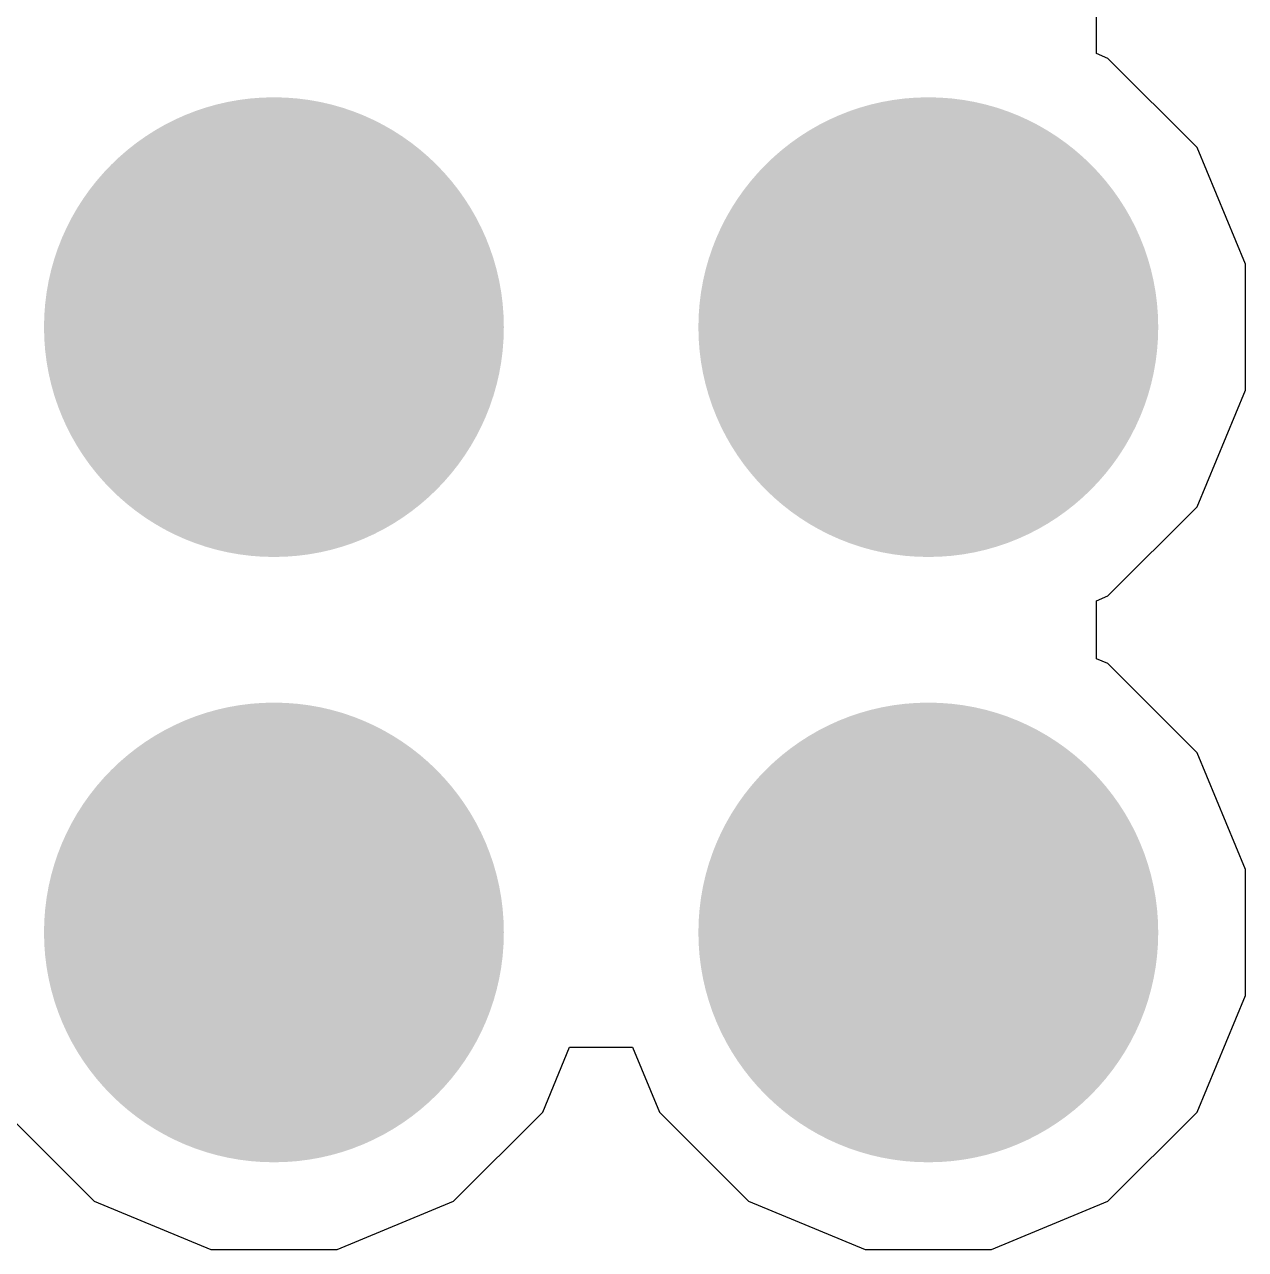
# Model space of a CAD drawing. Header units: inches. Extents: x -3 to 5259, y -3 to 5282.
# Drawn here: x 130.501 to 132.634, y 70.295 to 72.436 of the extents above; entities that cross this region are included whole.
import ezdxf

# ---------------------------------------------------------------- set-up
doc = ezdxf.new("R2010")
doc.units = ezdxf.units.IN
for name, color, linetype in [('Bottom Layer', 5, 'Continuous'), ('Bottom Solder', 6, 'Continuous'), ('Drill Drawing', 1, 'Continuous'), ('Layer 1', 16, 'Continuous'), ('Layer 2', 76, 'Continuous'), ('Top Layer', 1, 'Continuous'), ('Top Solder', 216, 'Continuous'), ('Via Holes', 16, 'Continuous')]:
    doc.layers.add(name, color=color, linetype=linetype)

msp = doc.modelspace()

# ---------------------------------------------------------------- hatches: boundary and pattern name
at = {"layer": 'Bottom Layer'}
h = msp.add_hatch(color=5, dxfattribs=at)
edge = h.paths.add_edge_path()
edge.add_arc((130.937, 71.9068), 0.3, 0, 360)
h = msp.add_hatch(color=5, dxfattribs=at)
edge = h.paths.add_edge_path()
edge.add_arc((132.08, 71.9068), 0.3, 0, 360)
h = msp.add_hatch(color=5, dxfattribs=at)
edge = h.paths.add_edge_path()
edge.add_arc((130.937, 70.8491), 0.3, 0, 360)
h = msp.add_hatch(color=5, dxfattribs=at)
edge = h.paths.add_edge_path()
edge.add_arc((132.08, 70.8491), 0.3, 0, 360)
at = {"layer": 'Bottom Solder'}
h = msp.add_hatch(color=6, dxfattribs=at)
edge = h.paths.add_edge_path()
edge.add_arc((130.937, 71.9068), 0.4016, 0, 360)
h = msp.add_hatch(color=6, dxfattribs=at)
edge = h.paths.add_edge_path()
edge.add_arc((132.08, 71.9068), 0.4016, 0, 360)
h = msp.add_hatch(color=6, dxfattribs=at)
edge = h.paths.add_edge_path()
edge.add_arc((130.937, 70.8491), 0.4016, 0, 360)
h = msp.add_hatch(color=6, dxfattribs=at)
edge = h.paths.add_edge_path()
edge.add_arc((132.08, 70.8491), 0.4016, 0, 360)
at = {"layer": 'Layer 1'}
h = msp.add_hatch(color=16, dxfattribs=at)
edge = h.paths.add_edge_path()
edge.add_arc((130.937, 71.9068), 0.3, 0, 360)
h = msp.add_hatch(color=16, dxfattribs=at)
edge = h.paths.add_edge_path()
edge.add_arc((132.08, 71.9068), 0.3, 0, 360)
h = msp.add_hatch(color=16, dxfattribs=at)
edge = h.paths.add_edge_path()
edge.add_arc((130.937, 70.8491), 0.3, 0, 360)
h = msp.add_hatch(color=16, dxfattribs=at)
edge = h.paths.add_edge_path()
edge.add_arc((132.08, 70.8491), 0.3, 0, 360)
at = {"layer": 'Layer 2'}
h = msp.add_hatch(color=76, dxfattribs=at)
edge = h.paths.add_edge_path()
edge.add_arc((130.937, 71.9068), 0.3, 0, 360)
h = msp.add_hatch(color=76, dxfattribs=at)
edge = h.paths.add_edge_path()
edge.add_arc((132.08, 71.9068), 0.3, 0, 360)
h = msp.add_hatch(color=76, dxfattribs=at)
edge = h.paths.add_edge_path()
edge.add_arc((130.937, 70.8491), 0.3, 0, 360)
h = msp.add_hatch(color=76, dxfattribs=at)
edge = h.paths.add_edge_path()
edge.add_arc((132.08, 70.8491), 0.3, 0, 360)
at = {"layer": 'Top Layer'}
h = msp.add_hatch(color=1, dxfattribs=at)
edge = h.paths.add_edge_path()
edge.add_arc((130.937, 71.9068), 0.3, 0, 360)
h = msp.add_hatch(color=1, dxfattribs=at)
edge = h.paths.add_edge_path()
edge.add_arc((132.08, 71.9068), 0.3, 0, 360)
h = msp.add_hatch(color=1, dxfattribs=at)
edge = h.paths.add_edge_path()
edge.add_arc((130.937, 70.8491), 0.3, 0, 360)
h = msp.add_hatch(color=1, dxfattribs=at)
edge = h.paths.add_edge_path()
edge.add_arc((132.08, 70.8491), 0.3, 0, 360)
at = {"layer": 'Top Solder'}
h = msp.add_hatch(color=216, dxfattribs=at)
edge = h.paths.add_edge_path()
edge.add_arc((130.937, 71.9068), 0.4016, 0, 360)
h = msp.add_hatch(color=216, dxfattribs=at)
edge = h.paths.add_edge_path()
edge.add_arc((132.08, 71.9068), 0.4016, 0, 360)
h = msp.add_hatch(color=216, dxfattribs=at)
edge = h.paths.add_edge_path()
edge.add_arc((130.937, 70.8491), 0.4016, 0, 360)
h = msp.add_hatch(color=216, dxfattribs=at)
edge = h.paths.add_edge_path()
edge.add_arc((132.08, 70.8491), 0.4016, 0, 360)
at = {"layer": 'Via Holes'}
h = msp.add_hatch(color=7, dxfattribs=at)
edge = h.paths.add_edge_path()
edge.add_arc((130.937, 71.9068), 0.15, 0, 360)
h = msp.add_hatch(color=7, dxfattribs=at)
edge = h.paths.add_edge_path()
edge.add_arc((132.08, 71.9068), 0.15, 0, 360)
h = msp.add_hatch(color=7, dxfattribs=at)
edge = h.paths.add_edge_path()
edge.add_arc((130.937, 70.8491), 0.15, 0, 360)
h = msp.add_hatch(color=7, dxfattribs=at)
edge = h.paths.add_edge_path()
edge.add_arc((132.08, 70.8491), 0.15, 0, 360)

# ---------------------------------------------------------------- linework, layer by layer
at = {"layer": 'Bottom Layer'}
for p, q in [((132.3736, 72.3848), (132.3736, 72.4864)), ((132.3736, 72.3848), (132.3736, 72.4864)), ((132.3938, 72.3764), (132.3736, 72.3848)), ((132.3938, 72.3764), (132.3736, 72.3848)), ((132.5497, 72.2206), (132.3938, 72.3764)), ((132.5497, 72.2206), (132.3938, 72.3764)), ((132.634, 72.017), (132.5497, 72.2206)), ((132.634, 72.017), (132.5497, 72.2206)), ((132.634, 71.7966), (132.634, 72.017)), ((132.634, 71.7966), (132.634, 72.017)), ((132.5497, 71.593), (132.634, 71.7966)), ((132.5497, 71.593), (132.634, 71.7966)), ((132.3938, 71.4371), (132.5497, 71.593)), ((132.3938, 71.4371), (132.5497, 71.593)), ((132.3736, 71.4287), (132.3938, 71.4371)), ((132.3736, 71.4287), (132.3938, 71.4371)), ((132.3736, 71.3271), (132.3736, 71.4287)), ((132.3736, 71.3271), (132.3736, 71.4287)), ((132.3938, 71.3188), (132.3736, 71.3271)), ((132.3938, 71.3188), (132.3736, 71.3271)), ((132.5497, 71.1629), (132.3938, 71.3188)), ((132.5497, 71.1629), (132.3938, 71.3188)), ((132.634, 70.9593), (132.5497, 71.1629)), ((132.634, 70.9593), (132.5497, 71.1629)), ((132.634, 70.7389), (132.634, 70.9593)), ((132.634, 70.7389), (132.634, 70.9593)), ((132.5497, 70.5353), (132.634, 70.7389)), ((132.5497, 70.5353), (132.634, 70.7389)), ((131.4067, 70.5353), (131.4535, 70.6484)), ((131.4067, 70.5353), (131.4535, 70.6484)), ((131.4535, 70.6484), (131.5635, 70.6484)), ((131.4535, 70.6484), (131.5635, 70.6484)), ((131.5635, 70.6484), (131.6103, 70.5353)), ((131.5635, 70.6484), (131.6103, 70.5353)), ((130.4673, 70.5353), (130.6232, 70.3794)), ((130.4673, 70.5353), (130.6232, 70.3794)), ((131.2508, 70.3794), (131.4067, 70.5353)), ((131.2508, 70.3794), (131.4067, 70.5353)), ((131.6103, 70.5353), (131.7662, 70.3794)), ((131.6103, 70.5353), (131.7662, 70.3794)), ((132.3938, 70.3794), (132.5497, 70.5353)), ((132.3938, 70.3794), (132.5497, 70.5353)), ((130.6232, 70.3794), (130.8268, 70.2951)), ((130.6232, 70.3794), (130.8268, 70.2951)), ((131.0472, 70.2951), (131.2508, 70.3794)), ((131.0472, 70.2951), (131.2508, 70.3794)), ((131.7662, 70.3794), (131.9698, 70.2951)), ((131.7662, 70.3794), (131.9698, 70.2951)), ((132.1902, 70.2951), (132.3938, 70.3794)), ((132.1902, 70.2951), (132.3938, 70.3794)), ((130.8268, 70.2951), (131.0472, 70.2951)), ((130.8268, 70.2951), (131.0472, 70.2951)), ((131.9698, 70.2951), (132.1902, 70.2951)), ((131.9698, 70.2951), (132.1902, 70.2951))]:
    msp.add_line(p, q, dxfattribs=at)
at = {"layer": 'Drill Drawing'}
for points in [[(130.81, 72.0338, 0.0508, 0.0508, 0), (130.81, 72.1608, 0.0508, 0.0508, 0)], [(130.81, 72.1608, 0.0508, 0.0508, 0), (131.064, 72.1608, 0.0508, 0.0508, 0)], [(131.064, 72.0338, 0.0508, 0.0508, 0), (131.064, 72.1608, 0.0508, 0.0508, 0)], [(131.953, 72.0338, 0.0508, 0.0508, 0), (131.953, 72.1608, 0.0508, 0.0508, 0)], [(131.953, 72.1608, 0.0508, 0.0508, 0), (132.207, 72.1608, 0.0508, 0.0508, 0)], [(132.207, 72.0338, 0.0508, 0.0508, 0), (132.207, 72.1608, 0.0508, 0.0508, 0)], [(130.8608, 71.983, 0.0508, 0.0508, 0), (130.8608, 72.0592, 0.0508, 0.0508, 0)], [(130.8608, 72.0592, 0.0508, 0.0508, 0), (131.0132, 72.0592, 0.0508, 0.0508, 0)], [(131.0132, 71.983, 0.0508, 0.0508, 0), (131.0132, 72.0592, 0.0508, 0.0508, 0)], [(132.0038, 71.983, 0.0508, 0.0508, 0), (132.0038, 72.0592, 0.0508, 0.0508, 0)], [(132.0038, 72.0592, 0.0508, 0.0508, 0), (132.1562, 72.0592, 0.0508, 0.0508, 0)], [(132.1562, 71.983, 0.0508, 0.0508, 0), (132.1562, 72.0592, 0.0508, 0.0508, 0)], [(130.683, 71.7798, 0.0508, 0.0508, 0), (130.683, 72.0338, 0.0508, 0.0508, 0)], [(130.683, 72.0338, 0.0508, 0.0508, 0), (130.81, 72.0338, 0.0508, 0.0508, 0)], [(131.064, 72.0338, 0.0508, 0.0508, 0), (131.191, 72.0338, 0.0508, 0.0508, 0)], [(131.191, 71.7798, 0.0508, 0.0508, 0), (131.191, 72.0338, 0.0508, 0.0508, 0)], [(131.826, 71.7798, 0.0508, 0.0508, 0), (131.826, 72.0338, 0.0508, 0.0508, 0)], [(131.826, 72.0338, 0.0508, 0.0508, 0), (131.953, 72.0338, 0.0508, 0.0508, 0)], [(132.207, 72.0338, 0.0508, 0.0508, 0), (132.334, 72.0338, 0.0508, 0.0508, 0)], [(132.334, 71.7798, 0.0508, 0.0508, 0), (132.334, 72.0338, 0.0508, 0.0508, 0)], [(130.7846, 71.8306, 0.0508, 0.0508, 0), (130.7846, 71.983, 0.0508, 0.0508, 0)], [(130.7846, 71.983, 0.0508, 0.0508, 0), (130.8608, 71.983, 0.0508, 0.0508, 0)], [(131.0132, 71.983, 0.0508, 0.0508, 0), (131.0894, 71.983, 0.0508, 0.0508, 0)], [(131.0894, 71.8306, 0.0508, 0.0508, 0), (131.0894, 71.983, 0.0508, 0.0508, 0)], [(131.9276, 71.8306, 0.0508, 0.0508, 0), (131.9276, 71.983, 0.0508, 0.0508, 0)], [(131.9276, 71.983, 0.0508, 0.0508, 0), (132.0038, 71.983, 0.0508, 0.0508, 0)], [(132.1562, 71.983, 0.0508, 0.0508, 0), (132.2324, 71.983, 0.0508, 0.0508, 0)], [(132.2324, 71.8306, 0.0508, 0.0508, 0), (132.2324, 71.983, 0.0508, 0.0508, 0)], [(130.7846, 71.8306, 0.0508, 0.0508, 0), (130.8608, 71.8306, 0.0508, 0.0508, 0)], [(130.8608, 71.7544, 0.0508, 0.0508, 0), (130.8608, 71.8306, 0.0508, 0.0508, 0)], [(131.0132, 71.8306, 0.0508, 0.0508, 0), (131.0894, 71.8306, 0.0508, 0.0508, 0)], [(131.0132, 71.7544, 0.0508, 0.0508, 0), (131.0132, 71.8306, 0.0508, 0.0508, 0)], [(131.9276, 71.8306, 0.0508, 0.0508, 0), (132.0038, 71.8306, 0.0508, 0.0508, 0)], [(132.0038, 71.7544, 0.0508, 0.0508, 0), (132.0038, 71.8306, 0.0508, 0.0508, 0)], [(132.1562, 71.8306, 0.0508, 0.0508, 0), (132.2324, 71.8306, 0.0508, 0.0508, 0)], [(132.1562, 71.7544, 0.0508, 0.0508, 0), (132.1562, 71.8306, 0.0508, 0.0508, 0)], [(130.683, 71.7798, 0.0508, 0.0508, 0), (130.81, 71.7798, 0.0508, 0.0508, 0)], [(130.81, 71.6528, 0.0508, 0.0508, 0), (130.81, 71.7798, 0.0508, 0.0508, 0)], [(131.064, 71.7798, 0.0508, 0.0508, 0), (131.191, 71.7798, 0.0508, 0.0508, 0)], [(131.064, 71.6528, 0.0508, 0.0508, 0), (131.064, 71.7798, 0.0508, 0.0508, 0)], [(131.826, 71.7798, 0.0508, 0.0508, 0), (131.953, 71.7798, 0.0508, 0.0508, 0)], [(131.953, 71.6528, 0.0508, 0.0508, 0), (131.953, 71.7798, 0.0508, 0.0508, 0)], [(132.207, 71.7798, 0.0508, 0.0508, 0), (132.334, 71.7798, 0.0508, 0.0508, 0)], [(132.207, 71.6528, 0.0508, 0.0508, 0), (132.207, 71.7798, 0.0508, 0.0508, 0)], [(130.8608, 71.7544, 0.0508, 0.0508, 0), (131.0132, 71.7544, 0.0508, 0.0508, 0)], [(132.0038, 71.7544, 0.0508, 0.0508, 0), (132.1562, 71.7544, 0.0508, 0.0508, 0)], [(130.81, 71.6528, 0.0508, 0.0508, 0), (131.064, 71.6528, 0.0508, 0.0508, 0)], [(131.953, 71.6528, 0.0508, 0.0508, 0), (132.207, 71.6528, 0.0508, 0.0508, 0)], [(130.81, 70.9761, 0.0508, 0.0508, 0), (130.81, 71.1031, 0.0508, 0.0508, 0)], [(130.81, 71.1031, 0.0508, 0.0508, 0), (131.064, 71.1031, 0.0508, 0.0508, 0)], [(131.064, 70.9761, 0.0508, 0.0508, 0), (131.064, 71.1031, 0.0508, 0.0508, 0)], [(131.953, 70.9761, 0.0508, 0.0508, 0), (131.953, 71.1031, 0.0508, 0.0508, 0)], [(131.953, 71.1031, 0.0508, 0.0508, 0), (132.207, 71.1031, 0.0508, 0.0508, 0)], [(132.207, 70.9761, 0.0508, 0.0508, 0), (132.207, 71.1031, 0.0508, 0.0508, 0)], [(130.8608, 70.9253, 0.0508, 0.0508, 0), (130.8608, 71.0015, 0.0508, 0.0508, 0)], [(130.8608, 71.0015, 0.0508, 0.0508, 0), (131.0132, 71.0015, 0.0508, 0.0508, 0)], [(131.0132, 70.9253, 0.0508, 0.0508, 0), (131.0132, 71.0015, 0.0508, 0.0508, 0)], [(132.0038, 70.9253, 0.0508, 0.0508, 0), (132.0038, 71.0015, 0.0508, 0.0508, 0)], [(132.0038, 71.0015, 0.0508, 0.0508, 0), (132.1562, 71.0015, 0.0508, 0.0508, 0)], [(132.1562, 70.9253, 0.0508, 0.0508, 0), (132.1562, 71.0015, 0.0508, 0.0508, 0)], [(130.683, 70.7221, 0.0508, 0.0508, 0), (130.683, 70.9761, 0.0508, 0.0508, 0)], [(130.683, 70.9761, 0.0508, 0.0508, 0), (130.81, 70.9761, 0.0508, 0.0508, 0)], [(131.064, 70.9761, 0.0508, 0.0508, 0), (131.191, 70.9761, 0.0508, 0.0508, 0)], [(131.191, 70.7221, 0.0508, 0.0508, 0), (131.191, 70.9761, 0.0508, 0.0508, 0)], [(131.826, 70.7221, 0.0508, 0.0508, 0), (131.826, 70.9761, 0.0508, 0.0508, 0)], [(131.826, 70.9761, 0.0508, 0.0508, 0), (131.953, 70.9761, 0.0508, 0.0508, 0)], [(132.207, 70.9761, 0.0508, 0.0508, 0), (132.334, 70.9761, 0.0508, 0.0508, 0)], [(132.334, 70.7221, 0.0508, 0.0508, 0), (132.334, 70.9761, 0.0508, 0.0508, 0)], [(130.7846, 70.7729, 0.0508, 0.0508, 0), (130.7846, 70.9253, 0.0508, 0.0508, 0)], [(130.7846, 70.9253, 0.0508, 0.0508, 0), (130.8608, 70.9253, 0.0508, 0.0508, 0)], [(131.0132, 70.9253, 0.0508, 0.0508, 0), (131.0894, 70.9253, 0.0508, 0.0508, 0)], [(131.0894, 70.7729, 0.0508, 0.0508, 0), (131.0894, 70.9253, 0.0508, 0.0508, 0)], [(131.9276, 70.7729, 0.0508, 0.0508, 0), (131.9276, 70.9253, 0.0508, 0.0508, 0)], [(131.9276, 70.9253, 0.0508, 0.0508, 0), (132.0038, 70.9253, 0.0508, 0.0508, 0)], [(132.1562, 70.9253, 0.0508, 0.0508, 0), (132.2324, 70.9253, 0.0508, 0.0508, 0)], [(132.2324, 70.7729, 0.0508, 0.0508, 0), (132.2324, 70.9253, 0.0508, 0.0508, 0)], [(130.7846, 70.7729, 0.0508, 0.0508, 0), (130.8608, 70.7729, 0.0508, 0.0508, 0)], [(130.8608, 70.6967, 0.0508, 0.0508, 0), (130.8608, 70.7729, 0.0508, 0.0508, 0)], [(131.0132, 70.7729, 0.0508, 0.0508, 0), (131.0894, 70.7729, 0.0508, 0.0508, 0)], [(131.0132, 70.6967, 0.0508, 0.0508, 0), (131.0132, 70.7729, 0.0508, 0.0508, 0)], [(131.9276, 70.7729, 0.0508, 0.0508, 0), (132.0038, 70.7729, 0.0508, 0.0508, 0)], [(132.0038, 70.6967, 0.0508, 0.0508, 0), (132.0038, 70.7729, 0.0508, 0.0508, 0)], [(132.1562, 70.7729, 0.0508, 0.0508, 0), (132.2324, 70.7729, 0.0508, 0.0508, 0)], [(132.1562, 70.6967, 0.0508, 0.0508, 0), (132.1562, 70.7729, 0.0508, 0.0508, 0)], [(130.683, 70.7221, 0.0508, 0.0508, 0), (130.81, 70.7221, 0.0508, 0.0508, 0)], [(130.81, 70.5951, 0.0508, 0.0508, 0), (130.81, 70.7221, 0.0508, 0.0508, 0)], [(131.064, 70.7221, 0.0508, 0.0508, 0), (131.191, 70.7221, 0.0508, 0.0508, 0)], [(131.064, 70.5951, 0.0508, 0.0508, 0), (131.064, 70.7221, 0.0508, 0.0508, 0)], [(131.826, 70.7221, 0.0508, 0.0508, 0), (131.953, 70.7221, 0.0508, 0.0508, 0)], [(131.953, 70.5951, 0.0508, 0.0508, 0), (131.953, 70.7221, 0.0508, 0.0508, 0)], [(132.207, 70.7221, 0.0508, 0.0508, 0), (132.334, 70.7221, 0.0508, 0.0508, 0)], [(132.207, 70.5951, 0.0508, 0.0508, 0), (132.207, 70.7221, 0.0508, 0.0508, 0)], [(130.8608, 70.6967, 0.0508, 0.0508, 0), (131.0132, 70.6967, 0.0508, 0.0508, 0)], [(132.0038, 70.6967, 0.0508, 0.0508, 0), (132.1562, 70.6967, 0.0508, 0.0508, 0)], [(130.81, 70.5951, 0.0508, 0.0508, 0), (131.064, 70.5951, 0.0508, 0.0508, 0)], [(131.953, 70.5951, 0.0508, 0.0508, 0), (132.207, 70.5951, 0.0508, 0.0508, 0)]]:
    msp.add_lwpolyline(points, format="xyseb", dxfattribs=at)
for points in [[(130.7973, 72.1608, 0.0254, 0.0254, 1), (130.8227, 72.1608, 0.0254, 0.0254, 1)], [(130.7973, 72.1608, 0.0254, 0.0254, 1), (130.8227, 72.1608, 0.0254, 0.0254, 1)], [(131.0513, 72.1608, 0.0254, 0.0254, 1), (131.0767, 72.1608, 0.0254, 0.0254, 1)], [(131.0513, 72.1608, 0.0254, 0.0254, 1), (131.0767, 72.1608, 0.0254, 0.0254, 1)], [(131.9403, 72.1608, 0.0254, 0.0254, 1), (131.9657, 72.1608, 0.0254, 0.0254, 1)], [(131.9403, 72.1608, 0.0254, 0.0254, 1), (131.9657, 72.1608, 0.0254, 0.0254, 1)], [(132.1943, 72.1608, 0.0254, 0.0254, 1), (132.2197, 72.1608, 0.0254, 0.0254, 1)], [(132.1943, 72.1608, 0.0254, 0.0254, 1), (132.2197, 72.1608, 0.0254, 0.0254, 1)], [(130.8481, 72.0592, 0.0254, 0.0254, 1), (130.8735, 72.0592, 0.0254, 0.0254, 1)], [(130.8481, 72.0592, 0.0254, 0.0254, 1), (130.8735, 72.0592, 0.0254, 0.0254, 1)], [(131.0005, 72.0592, 0.0254, 0.0254, 1), (131.0259, 72.0592, 0.0254, 0.0254, 1)], [(131.0005, 72.0592, 0.0254, 0.0254, 1), (131.0259, 72.0592, 0.0254, 0.0254, 1)], [(131.9911, 72.0592, 0.0254, 0.0254, 1), (132.0165, 72.0592, 0.0254, 0.0254, 1)], [(131.9911, 72.0592, 0.0254, 0.0254, 1), (132.0165, 72.0592, 0.0254, 0.0254, 1)], [(132.1435, 72.0592, 0.0254, 0.0254, 1), (132.1689, 72.0592, 0.0254, 0.0254, 1)], [(132.1435, 72.0592, 0.0254, 0.0254, 1), (132.1689, 72.0592, 0.0254, 0.0254, 1)], [(130.6703, 72.0338, 0.0254, 0.0254, 1), (130.6957, 72.0338, 0.0254, 0.0254, 1)], [(130.6703, 72.0338, 0.0254, 0.0254, 1), (130.6957, 72.0338, 0.0254, 0.0254, 1)], [(130.7973, 72.0338, 0.0254, 0.0254, 1), (130.8227, 72.0338, 0.0254, 0.0254, 1)], [(130.7973, 72.0338, 0.0254, 0.0254, 1), (130.8227, 72.0338, 0.0254, 0.0254, 1)], [(131.0513, 72.0338, 0.0254, 0.0254, 1), (131.0767, 72.0338, 0.0254, 0.0254, 1)], [(131.0513, 72.0338, 0.0254, 0.0254, 1), (131.0767, 72.0338, 0.0254, 0.0254, 1)], [(131.1783, 72.0338, 0.0254, 0.0254, 1), (131.2037, 72.0338, 0.0254, 0.0254, 1)], [(131.1783, 72.0338, 0.0254, 0.0254, 1), (131.2037, 72.0338, 0.0254, 0.0254, 1)], [(131.8133, 72.0338, 0.0254, 0.0254, 1), (131.8387, 72.0338, 0.0254, 0.0254, 1)], [(131.8133, 72.0338, 0.0254, 0.0254, 1), (131.8387, 72.0338, 0.0254, 0.0254, 1)], [(131.9403, 72.0338, 0.0254, 0.0254, 1), (131.9657, 72.0338, 0.0254, 0.0254, 1)], [(131.9403, 72.0338, 0.0254, 0.0254, 1), (131.9657, 72.0338, 0.0254, 0.0254, 1)], [(132.1943, 72.0338, 0.0254, 0.0254, 1), (132.2197, 72.0338, 0.0254, 0.0254, 1)], [(132.1943, 72.0338, 0.0254, 0.0254, 1), (132.2197, 72.0338, 0.0254, 0.0254, 1)], [(132.3213, 72.0338, 0.0254, 0.0254, 1), (132.3467, 72.0338, 0.0254, 0.0254, 1)], [(132.3213, 72.0338, 0.0254, 0.0254, 1), (132.3467, 72.0338, 0.0254, 0.0254, 1)], [(130.7719, 71.983, 0.0254, 0.0254, 1), (130.7973, 71.983, 0.0254, 0.0254, 1)], [(130.7719, 71.983, 0.0254, 0.0254, 1), (130.7973, 71.983, 0.0254, 0.0254, 1)], [(130.8481, 71.983, 0.0254, 0.0254, 1), (130.8735, 71.983, 0.0254, 0.0254, 1)], [(130.8481, 71.983, 0.0254, 0.0254, 1), (130.8735, 71.983, 0.0254, 0.0254, 1)], [(131.0005, 71.983, 0.0254, 0.0254, 1), (131.0259, 71.983, 0.0254, 0.0254, 1)], [(131.0005, 71.983, 0.0254, 0.0254, 1), (131.0259, 71.983, 0.0254, 0.0254, 1)], [(131.0767, 71.983, 0.0254, 0.0254, 1), (131.1021, 71.983, 0.0254, 0.0254, 1)], [(131.0767, 71.983, 0.0254, 0.0254, 1), (131.1021, 71.983, 0.0254, 0.0254, 1)], [(131.9149, 71.983, 0.0254, 0.0254, 1), (131.9403, 71.983, 0.0254, 0.0254, 1)], [(131.9149, 71.983, 0.0254, 0.0254, 1), (131.9403, 71.983, 0.0254, 0.0254, 1)], [(131.9911, 71.983, 0.0254, 0.0254, 1), (132.0165, 71.983, 0.0254, 0.0254, 1)], [(131.9911, 71.983, 0.0254, 0.0254, 1), (132.0165, 71.983, 0.0254, 0.0254, 1)], [(132.1435, 71.983, 0.0254, 0.0254, 1), (132.1689, 71.983, 0.0254, 0.0254, 1)], [(132.1435, 71.983, 0.0254, 0.0254, 1), (132.1689, 71.983, 0.0254, 0.0254, 1)], [(132.2197, 71.983, 0.0254, 0.0254, 1), (132.2451, 71.983, 0.0254, 0.0254, 1)], [(132.2197, 71.983, 0.0254, 0.0254, 1), (132.2451, 71.983, 0.0254, 0.0254, 1)], [(130.7719, 71.8306, 0.0254, 0.0254, 1), (130.7973, 71.8306, 0.0254, 0.0254, 1)], [(130.7719, 71.8306, 0.0254, 0.0254, 1), (130.7973, 71.8306, 0.0254, 0.0254, 1)], [(130.8481, 71.8306, 0.0254, 0.0254, 1), (130.8735, 71.8306, 0.0254, 0.0254, 1)], [(130.8481, 71.8306, 0.0254, 0.0254, 1), (130.8735, 71.8306, 0.0254, 0.0254, 1)], [(131.0005, 71.8306, 0.0254, 0.0254, 1), (131.0259, 71.8306, 0.0254, 0.0254, 1)], [(131.0005, 71.8306, 0.0254, 0.0254, 1), (131.0259, 71.8306, 0.0254, 0.0254, 1)], [(131.0767, 71.8306, 0.0254, 0.0254, 1), (131.1021, 71.8306, 0.0254, 0.0254, 1)], [(131.0767, 71.8306, 0.0254, 0.0254, 1), (131.1021, 71.8306, 0.0254, 0.0254, 1)], [(131.9149, 71.8306, 0.0254, 0.0254, 1), (131.9403, 71.8306, 0.0254, 0.0254, 1)], [(131.9149, 71.8306, 0.0254, 0.0254, 1), (131.9403, 71.8306, 0.0254, 0.0254, 1)], [(131.9911, 71.8306, 0.0254, 0.0254, 1), (132.0165, 71.8306, 0.0254, 0.0254, 1)], [(131.9911, 71.8306, 0.0254, 0.0254, 1), (132.0165, 71.8306, 0.0254, 0.0254, 1)], [(132.1435, 71.8306, 0.0254, 0.0254, 1), (132.1689, 71.8306, 0.0254, 0.0254, 1)], [(132.1435, 71.8306, 0.0254, 0.0254, 1), (132.1689, 71.8306, 0.0254, 0.0254, 1)], [(132.2197, 71.8306, 0.0254, 0.0254, 1), (132.2451, 71.8306, 0.0254, 0.0254, 1)], [(132.2197, 71.8306, 0.0254, 0.0254, 1), (132.2451, 71.8306, 0.0254, 0.0254, 1)], [(130.6703, 71.7798, 0.0254, 0.0254, 1), (130.6957, 71.7798, 0.0254, 0.0254, 1)], [(130.6703, 71.7798, 0.0254, 0.0254, 1), (130.6957, 71.7798, 0.0254, 0.0254, 1)], [(130.7973, 71.7798, 0.0254, 0.0254, 1), (130.8227, 71.7798, 0.0254, 0.0254, 1)], [(130.7973, 71.7798, 0.0254, 0.0254, 1), (130.8227, 71.7798, 0.0254, 0.0254, 1)], [(131.0513, 71.7798, 0.0254, 0.0254, 1), (131.0767, 71.7798, 0.0254, 0.0254, 1)], [(131.0513, 71.7798, 0.0254, 0.0254, 1), (131.0767, 71.7798, 0.0254, 0.0254, 1)], [(131.1783, 71.7798, 0.0254, 0.0254, 1), (131.2037, 71.7798, 0.0254, 0.0254, 1)], [(131.1783, 71.7798, 0.0254, 0.0254, 1), (131.2037, 71.7798, 0.0254, 0.0254, 1)], [(131.8133, 71.7798, 0.0254, 0.0254, 1), (131.8387, 71.7798, 0.0254, 0.0254, 1)], [(131.8133, 71.7798, 0.0254, 0.0254, 1), (131.8387, 71.7798, 0.0254, 0.0254, 1)], [(131.9403, 71.7798, 0.0254, 0.0254, 1), (131.9657, 71.7798, 0.0254, 0.0254, 1)], [(131.9403, 71.7798, 0.0254, 0.0254, 1), (131.9657, 71.7798, 0.0254, 0.0254, 1)], [(132.1943, 71.7798, 0.0254, 0.0254, 1), (132.2197, 71.7798, 0.0254, 0.0254, 1)], [(132.1943, 71.7798, 0.0254, 0.0254, 1), (132.2197, 71.7798, 0.0254, 0.0254, 1)], [(132.3213, 71.7798, 0.0254, 0.0254, 1), (132.3467, 71.7798, 0.0254, 0.0254, 1)], [(132.3213, 71.7798, 0.0254, 0.0254, 1), (132.3467, 71.7798, 0.0254, 0.0254, 1)], [(130.8481, 71.7544, 0.0254, 0.0254, 1), (130.8735, 71.7544, 0.0254, 0.0254, 1)], [(130.8481, 71.7544, 0.0254, 0.0254, 1), (130.8735, 71.7544, 0.0254, 0.0254, 1)], [(131.0005, 71.7544, 0.0254, 0.0254, 1), (131.0259, 71.7544, 0.0254, 0.0254, 1)], [(131.0005, 71.7544, 0.0254, 0.0254, 1), (131.0259, 71.7544, 0.0254, 0.0254, 1)], [(131.9911, 71.7544, 0.0254, 0.0254, 1), (132.0165, 71.7544, 0.0254, 0.0254, 1)], [(131.9911, 71.7544, 0.0254, 0.0254, 1), (132.0165, 71.7544, 0.0254, 0.0254, 1)], [(132.1435, 71.7544, 0.0254, 0.0254, 1), (132.1689, 71.7544, 0.0254, 0.0254, 1)], [(132.1435, 71.7544, 0.0254, 0.0254, 1), (132.1689, 71.7544, 0.0254, 0.0254, 1)], [(130.7973, 71.6528, 0.0254, 0.0254, 1), (130.8227, 71.6528, 0.0254, 0.0254, 1)], [(130.7973, 71.6528, 0.0254, 0.0254, 1), (130.8227, 71.6528, 0.0254, 0.0254, 1)], [(131.0513, 71.6528, 0.0254, 0.0254, 1), (131.0767, 71.6528, 0.0254, 0.0254, 1)], [(131.0513, 71.6528, 0.0254, 0.0254, 1), (131.0767, 71.6528, 0.0254, 0.0254, 1)], [(131.9403, 71.6528, 0.0254, 0.0254, 1), (131.9657, 71.6528, 0.0254, 0.0254, 1)], [(131.9403, 71.6528, 0.0254, 0.0254, 1), (131.9657, 71.6528, 0.0254, 0.0254, 1)], [(132.1943, 71.6528, 0.0254, 0.0254, 1), (132.2197, 71.6528, 0.0254, 0.0254, 1)], [(132.1943, 71.6528, 0.0254, 0.0254, 1), (132.2197, 71.6528, 0.0254, 0.0254, 1)], [(130.7973, 71.1031, 0.0254, 0.0254, 1), (130.8227, 71.1031, 0.0254, 0.0254, 1)], [(130.7973, 71.1031, 0.0254, 0.0254, 1), (130.8227, 71.1031, 0.0254, 0.0254, 1)], [(131.0513, 71.1031, 0.0254, 0.0254, 1), (131.0767, 71.1031, 0.0254, 0.0254, 1)], [(131.0513, 71.1031, 0.0254, 0.0254, 1), (131.0767, 71.1031, 0.0254, 0.0254, 1)], [(131.9403, 71.1031, 0.0254, 0.0254, 1), (131.9657, 71.1031, 0.0254, 0.0254, 1)], [(131.9403, 71.1031, 0.0254, 0.0254, 1), (131.9657, 71.1031, 0.0254, 0.0254, 1)], [(132.1943, 71.1031, 0.0254, 0.0254, 1), (132.2197, 71.1031, 0.0254, 0.0254, 1)], [(132.1943, 71.1031, 0.0254, 0.0254, 1), (132.2197, 71.1031, 0.0254, 0.0254, 1)], [(130.8481, 71.0015, 0.0254, 0.0254, 1), (130.8735, 71.0015, 0.0254, 0.0254, 1)], [(130.8481, 71.0015, 0.0254, 0.0254, 1), (130.8735, 71.0015, 0.0254, 0.0254, 1)], [(131.0005, 71.0015, 0.0254, 0.0254, 1), (131.0259, 71.0015, 0.0254, 0.0254, 1)], [(131.0005, 71.0015, 0.0254, 0.0254, 1), (131.0259, 71.0015, 0.0254, 0.0254, 1)], [(131.9911, 71.0015, 0.0254, 0.0254, 1), (132.0165, 71.0015, 0.0254, 0.0254, 1)], [(131.9911, 71.0015, 0.0254, 0.0254, 1), (132.0165, 71.0015, 0.0254, 0.0254, 1)], [(132.1435, 71.0015, 0.0254, 0.0254, 1), (132.1689, 71.0015, 0.0254, 0.0254, 1)], [(132.1435, 71.0015, 0.0254, 0.0254, 1), (132.1689, 71.0015, 0.0254, 0.0254, 1)], [(130.6703, 70.9761, 0.0254, 0.0254, 1), (130.6957, 70.9761, 0.0254, 0.0254, 1)], [(130.6703, 70.9761, 0.0254, 0.0254, 1), (130.6957, 70.9761, 0.0254, 0.0254, 1)], [(130.7973, 70.9761, 0.0254, 0.0254, 1), (130.8227, 70.9761, 0.0254, 0.0254, 1)], [(130.7973, 70.9761, 0.0254, 0.0254, 1), (130.8227, 70.9761, 0.0254, 0.0254, 1)], [(131.0513, 70.9761, 0.0254, 0.0254, 1), (131.0767, 70.9761, 0.0254, 0.0254, 1)], [(131.0513, 70.9761, 0.0254, 0.0254, 1), (131.0767, 70.9761, 0.0254, 0.0254, 1)], [(131.1783, 70.9761, 0.0254, 0.0254, 1), (131.2037, 70.9761, 0.0254, 0.0254, 1)], [(131.1783, 70.9761, 0.0254, 0.0254, 1), (131.2037, 70.9761, 0.0254, 0.0254, 1)], [(131.8133, 70.9761, 0.0254, 0.0254, 1), (131.8387, 70.9761, 0.0254, 0.0254, 1)], [(131.8133, 70.9761, 0.0254, 0.0254, 1), (131.8387, 70.9761, 0.0254, 0.0254, 1)], [(131.9403, 70.9761, 0.0254, 0.0254, 1), (131.9657, 70.9761, 0.0254, 0.0254, 1)], [(131.9403, 70.9761, 0.0254, 0.0254, 1), (131.9657, 70.9761, 0.0254, 0.0254, 1)], [(132.1943, 70.9761, 0.0254, 0.0254, 1), (132.2197, 70.9761, 0.0254, 0.0254, 1)], [(132.1943, 70.9761, 0.0254, 0.0254, 1), (132.2197, 70.9761, 0.0254, 0.0254, 1)], [(132.3213, 70.9761, 0.0254, 0.0254, 1), (132.3467, 70.9761, 0.0254, 0.0254, 1)], [(132.3213, 70.9761, 0.0254, 0.0254, 1), (132.3467, 70.9761, 0.0254, 0.0254, 1)], [(130.7719, 70.9253, 0.0254, 0.0254, 1), (130.7973, 70.9253, 0.0254, 0.0254, 1)], [(130.7719, 70.9253, 0.0254, 0.0254, 1), (130.7973, 70.9253, 0.0254, 0.0254, 1)], [(130.8481, 70.9253, 0.0254, 0.0254, 1), (130.8735, 70.9253, 0.0254, 0.0254, 1)], [(130.8481, 70.9253, 0.0254, 0.0254, 1), (130.8735, 70.9253, 0.0254, 0.0254, 1)], [(131.0005, 70.9253, 0.0254, 0.0254, 1), (131.0259, 70.9253, 0.0254, 0.0254, 1)], [(131.0005, 70.9253, 0.0254, 0.0254, 1), (131.0259, 70.9253, 0.0254, 0.0254, 1)], [(131.0767, 70.9253, 0.0254, 0.0254, 1), (131.1021, 70.9253, 0.0254, 0.0254, 1)], [(131.0767, 70.9253, 0.0254, 0.0254, 1), (131.1021, 70.9253, 0.0254, 0.0254, 1)], [(131.9149, 70.9253, 0.0254, 0.0254, 1), (131.9403, 70.9253, 0.0254, 0.0254, 1)], [(131.9149, 70.9253, 0.0254, 0.0254, 1), (131.9403, 70.9253, 0.0254, 0.0254, 1)], [(131.9911, 70.9253, 0.0254, 0.0254, 1), (132.0165, 70.9253, 0.0254, 0.0254, 1)], [(131.9911, 70.9253, 0.0254, 0.0254, 1), (132.0165, 70.9253, 0.0254, 0.0254, 1)], [(132.1435, 70.9253, 0.0254, 0.0254, 1), (132.1689, 70.9253, 0.0254, 0.0254, 1)], [(132.1435, 70.9253, 0.0254, 0.0254, 1), (132.1689, 70.9253, 0.0254, 0.0254, 1)], [(132.2197, 70.9253, 0.0254, 0.0254, 1), (132.2451, 70.9253, 0.0254, 0.0254, 1)], [(132.2197, 70.9253, 0.0254, 0.0254, 1), (132.2451, 70.9253, 0.0254, 0.0254, 1)], [(130.7719, 70.7729, 0.0254, 0.0254, 1), (130.7973, 70.7729, 0.0254, 0.0254, 1)], [(130.7719, 70.7729, 0.0254, 0.0254, 1), (130.7973, 70.7729, 0.0254, 0.0254, 1)], [(130.8481, 70.7729, 0.0254, 0.0254, 1), (130.8735, 70.7729, 0.0254, 0.0254, 1)], [(130.8481, 70.7729, 0.0254, 0.0254, 1), (130.8735, 70.7729, 0.0254, 0.0254, 1)], [(131.0005, 70.7729, 0.0254, 0.0254, 1), (131.0259, 70.7729, 0.0254, 0.0254, 1)], [(131.0005, 70.7729, 0.0254, 0.0254, 1), (131.0259, 70.7729, 0.0254, 0.0254, 1)], [(131.0767, 70.7729, 0.0254, 0.0254, 1), (131.1021, 70.7729, 0.0254, 0.0254, 1)], [(131.0767, 70.7729, 0.0254, 0.0254, 1), (131.1021, 70.7729, 0.0254, 0.0254, 1)], [(131.9149, 70.7729, 0.0254, 0.0254, 1), (131.9403, 70.7729, 0.0254, 0.0254, 1)], [(131.9149, 70.7729, 0.0254, 0.0254, 1), (131.9403, 70.7729, 0.0254, 0.0254, 1)], [(131.9911, 70.7729, 0.0254, 0.0254, 1), (132.0165, 70.7729, 0.0254, 0.0254, 1)], [(131.9911, 70.7729, 0.0254, 0.0254, 1), (132.0165, 70.7729, 0.0254, 0.0254, 1)], [(132.1435, 70.7729, 0.0254, 0.0254, 1), (132.1689, 70.7729, 0.0254, 0.0254, 1)], [(132.1435, 70.7729, 0.0254, 0.0254, 1), (132.1689, 70.7729, 0.0254, 0.0254, 1)], [(132.2197, 70.7729, 0.0254, 0.0254, 1), (132.2451, 70.7729, 0.0254, 0.0254, 1)], [(132.2197, 70.7729, 0.0254, 0.0254, 1), (132.2451, 70.7729, 0.0254, 0.0254, 1)], [(130.6703, 70.7221, 0.0254, 0.0254, 1), (130.6957, 70.7221, 0.0254, 0.0254, 1)], [(130.6703, 70.7221, 0.0254, 0.0254, 1), (130.6957, 70.7221, 0.0254, 0.0254, 1)], [(130.7973, 70.7221, 0.0254, 0.0254, 1), (130.8227, 70.7221, 0.0254, 0.0254, 1)], [(130.7973, 70.7221, 0.0254, 0.0254, 1), (130.8227, 70.7221, 0.0254, 0.0254, 1)], [(131.0513, 70.7221, 0.0254, 0.0254, 1), (131.0767, 70.7221, 0.0254, 0.0254, 1)], [(131.0513, 70.7221, 0.0254, 0.0254, 1), (131.0767, 70.7221, 0.0254, 0.0254, 1)], [(131.1783, 70.7221, 0.0254, 0.0254, 1), (131.2037, 70.7221, 0.0254, 0.0254, 1)], [(131.1783, 70.7221, 0.0254, 0.0254, 1), (131.2037, 70.7221, 0.0254, 0.0254, 1)], [(131.8133, 70.7221, 0.0254, 0.0254, 1), (131.8387, 70.7221, 0.0254, 0.0254, 1)], [(131.8133, 70.7221, 0.0254, 0.0254, 1), (131.8387, 70.7221, 0.0254, 0.0254, 1)], [(131.9403, 70.7221, 0.0254, 0.0254, 1), (131.9657, 70.7221, 0.0254, 0.0254, 1)], [(131.9403, 70.7221, 0.0254, 0.0254, 1), (131.9657, 70.7221, 0.0254, 0.0254, 1)], [(132.1943, 70.7221, 0.0254, 0.0254, 1), (132.2197, 70.7221, 0.0254, 0.0254, 1)], [(132.1943, 70.7221, 0.0254, 0.0254, 1), (132.2197, 70.7221, 0.0254, 0.0254, 1)], [(132.3213, 70.7221, 0.0254, 0.0254, 1), (132.3467, 70.7221, 0.0254, 0.0254, 1)], [(132.3213, 70.7221, 0.0254, 0.0254, 1), (132.3467, 70.7221, 0.0254, 0.0254, 1)], [(130.8481, 70.6967, 0.0254, 0.0254, 1), (130.8735, 70.6967, 0.0254, 0.0254, 1)], [(130.8481, 70.6967, 0.0254, 0.0254, 1), (130.8735, 70.6967, 0.0254, 0.0254, 1)], [(131.0005, 70.6967, 0.0254, 0.0254, 1), (131.0259, 70.6967, 0.0254, 0.0254, 1)], [(131.0005, 70.6967, 0.0254, 0.0254, 1), (131.0259, 70.6967, 0.0254, 0.0254, 1)], [(131.9911, 70.6967, 0.0254, 0.0254, 1), (132.0165, 70.6967, 0.0254, 0.0254, 1)], [(131.9911, 70.6967, 0.0254, 0.0254, 1), (132.0165, 70.6967, 0.0254, 0.0254, 1)], [(132.1435, 70.6967, 0.0254, 0.0254, 1), (132.1689, 70.6967, 0.0254, 0.0254, 1)], [(132.1435, 70.6967, 0.0254, 0.0254, 1), (132.1689, 70.6967, 0.0254, 0.0254, 1)], [(130.7973, 70.5951, 0.0254, 0.0254, 1), (130.8227, 70.5951, 0.0254, 0.0254, 1)], [(130.7973, 70.5951, 0.0254, 0.0254, 1), (130.8227, 70.5951, 0.0254, 0.0254, 1)], [(131.0513, 70.5951, 0.0254, 0.0254, 1), (131.0767, 70.5951, 0.0254, 0.0254, 1)], [(131.0513, 70.5951, 0.0254, 0.0254, 1), (131.0767, 70.5951, 0.0254, 0.0254, 1)], [(131.9403, 70.5951, 0.0254, 0.0254, 1), (131.9657, 70.5951, 0.0254, 0.0254, 1)], [(131.9403, 70.5951, 0.0254, 0.0254, 1), (131.9657, 70.5951, 0.0254, 0.0254, 1)], [(132.1943, 70.5951, 0.0254, 0.0254, 1), (132.2197, 70.5951, 0.0254, 0.0254, 1)], [(132.1943, 70.5951, 0.0254, 0.0254, 1), (132.2197, 70.5951, 0.0254, 0.0254, 1)]]:
    msp.add_lwpolyline(points, format="xyseb", close=True, dxfattribs=at)
at = {"layer": 'Layer 1'}
for p, q in [((132.3736, 72.3848), (132.3736, 72.4864)), ((132.3938, 72.3764), (132.3736, 72.3848)), ((132.5497, 72.2206), (132.3938, 72.3764)), ((132.634, 72.017), (132.5497, 72.2206)), ((132.634, 71.7966), (132.634, 72.017)), ((132.5497, 71.593), (132.634, 71.7966)), ((132.3938, 71.4371), (132.5497, 71.593)), ((132.3736, 71.4287), (132.3938, 71.4371)), ((132.3736, 71.3271), (132.3736, 71.4287)), ((132.3938, 71.3188), (132.3736, 71.3271)), ((132.5497, 71.1629), (132.3938, 71.3188)), ((132.634, 70.9593), (132.5497, 71.1629)), ((132.634, 70.7389), (132.634, 70.9593)), ((132.5497, 70.5353), (132.634, 70.7389)), ((131.4067, 70.5353), (131.4535, 70.6484)), ((131.4535, 70.6484), (131.5635, 70.6484)), ((131.5635, 70.6484), (131.6103, 70.5353)), ((130.4673, 70.5353), (130.6232, 70.3794)), ((131.2508, 70.3794), (131.4067, 70.5353)), ((131.6103, 70.5353), (131.7662, 70.3794)), ((132.3938, 70.3794), (132.5497, 70.5353)), ((130.6232, 70.3794), (130.8268, 70.2951)), ((131.0472, 70.2951), (131.2508, 70.3794)), ((131.7662, 70.3794), (131.9698, 70.2951)), ((132.1902, 70.2951), (132.3938, 70.3794)), ((130.8268, 70.2951), (131.0472, 70.2951)), ((131.9698, 70.2951), (132.1902, 70.2951))]:
    msp.add_line(p, q, dxfattribs=at)

doc.saveas('drawing.dxf')
